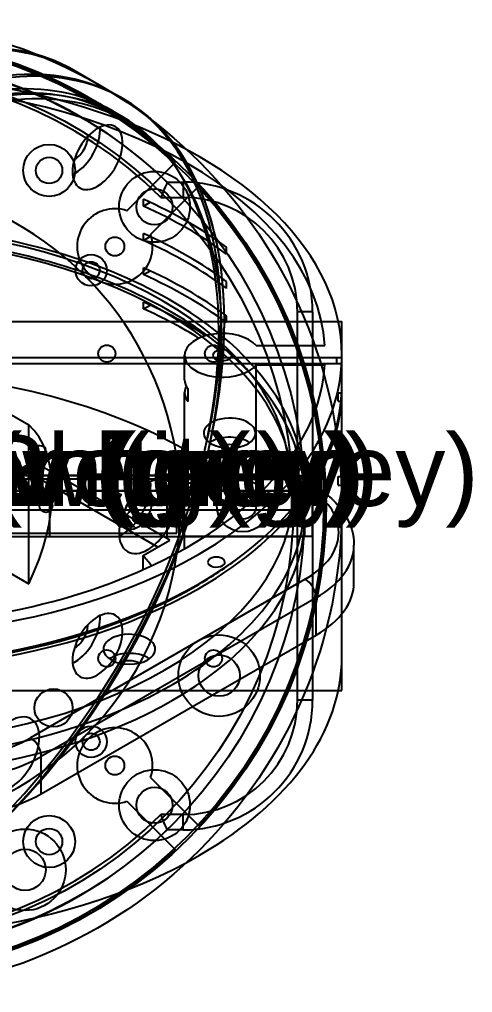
# Model space of a CAD drawing. Header units: millimetres. Extents: x 179.7 to 240.1, y 124.7 to 172.2.
# Drawn here: x 218.01 to 240.13, y 124.75 to 172.25 of the extents above; entities that cross this region are included whole.
import ezdxf
from ezdxf.enums import TextEntityAlignment as Align

# ---------------------------------------------------------------- set-up
doc = ezdxf.new("R2010")
doc.units = ezdxf.units.MM
for name, color, linetype in [('A_08_Housings_Az_Drum', 7, 'CONTINUOUS'), ('A_08_Housings_El_Axis_Cap_L', 7, 'CONTINUOUS'), ('A_08_Housings_El_Axis_Cap_R', 7, 'CONTINUOUS'), ('A_08_Housings_El_Servo_Cover', 7, 'CONTINUOUS'), ('A_08_Housings_Yoke_Access_Cover', 7, 'CONTINUOUS'), ('A_08_Housings_Yoke_Plate', 7, 'CONTINUOUS'), ('V_08_Housings_Az_Drum_0', 7, 'CONTINUOUS'), ('V_08_Housings_Az_Drum_1', 7, 'CONTINUOUS'), ('V_08_Housings_Az_Drum_2', 7, 'CONTINUOUS'), ('V_08_Housings_Az_Drum_3', 7, 'CONTINUOUS'), ('V_08_Housings_El_Axis_Cap_L_2', 7, 'CONTINUOUS'), ('V_08_Housings_El_Axis_Cap_L_3', 7, 'CONTINUOUS'), ('V_08_Housings_El_Axis_Cap_R_2', 7, 'CONTINUOUS'), ('V_08_Housings_El_Axis_Cap_R_3', 7, 'CONTINUOUS'), ('V_08_Housings_El_Servo_Cover_2', 7, 'CONTINUOUS'), ('V_08_Housings_El_Servo_Cover_3', 7, 'CONTINUOUS'), ('V_08_Housings_Yoke_Access_Cover_0', 7, 'CONTINUOUS'), ('V_08_Housings_Yoke_Access_Cover_1', 7, 'CONTINUOUS'), ('V_08_Housings_Yoke_Access_Cover_2', 7, 'CONTINUOUS'), ('V_08_Housings_Yoke_Access_Cover_3', 7, 'CONTINUOUS'), ('V_08_Housings_Yoke_Plate_0', 7, 'CONTINUOUS'), ('V_08_Housings_Yoke_Plate_1', 7, 'CONTINUOUS'), ('V_08_Housings_Yoke_Plate_2', 7, 'CONTINUOUS'), ('V_08_Housings_Yoke_Plate_3', 7, 'CONTINUOUS')]:
    doc.layers.add(name, color=color, linetype=linetype)
doc.styles.get("Standard").update_dxf_attribs({"font": 'arial.ttf'})

msp = doc.modelspace()

# ---------------------------------------------------------------- linework, layer by layer
at = {"layer": 'V_08_Housings_Az_Drum_0'}
for p, q in [((233.75, 155.748), (233.75, 157.509)), ((233.504, 155.461), (233.504, 155.748)), ((233.75, 139.491), (233.75, 155.461))]:
    msp.add_line(p, q, dxfattribs=at)
for points in [[(186.25, 157.509), (186.845, 157.509), (188.602, 157.509), (191.432, 157.509), (195.192, 157.509), (199.695, 157.509), (204.715, 157.509), (210, 157.509), (215.285, 157.509), (220.305, 157.509), (224.808, 157.509), (228.568, 157.509), (231.398, 157.509), (233.155, 157.509), (233.75, 157.509)], [(186.25, 155.748), (186.845, 155.748), (188.602, 155.748), (191.432, 155.748), (195.192, 155.748), (199.695, 155.748), (204.715, 155.748), (210, 155.748), (215.285, 155.748), (220.305, 155.748), (224.808, 155.748), (228.568, 155.748), (231.398, 155.748), (233.155, 155.748), (233.75, 155.748)], [(186.25, 155.461), (186.845, 155.461), (188.602, 155.461), (191.432, 155.461), (195.192, 155.461), (199.695, 155.461), (204.715, 155.461), (210, 155.461), (215.285, 155.461), (220.305, 155.461), (224.808, 155.461), (228.568, 155.461), (231.398, 155.461), (233.155, 155.461), (233.75, 155.461)], [(186.25, 139.491), (186.845, 139.491), (188.602, 139.491), (191.432, 139.491), (195.192, 139.491), (199.695, 139.491), (204.715, 139.491), (210, 139.491), (215.285, 139.491), (220.305, 139.491), (224.808, 139.491), (228.568, 139.491), (231.398, 139.491), (233.155, 139.491), (233.75, 139.491)]]:
    msp.add_open_spline(points, degree=1, dxfattribs=at)
at = {"layer": 'V_08_Housings_Az_Drum_1'}
for p, q in [((223.256, 162.914), (225.625, 165.283)), ((224.414, 161.756), (226.783, 164.125)), ((224.414, 135.244), (226.783, 132.875)), ((223.256, 134.086), (225.625, 131.717))]:
    msp.add_line(p, q, dxfattribs=at)
for centre, radius in [((210, 148.5), 23.75), ((222.668, 161.168), 0.461), ((222.668, 135.832), 0.461)]:
    msp.add_circle(centre, radius, dxfattribs=at)
for centre, radius, start, end in [((210, 148.5), 22.931, 47.0467, 132.9533), ((210, 148.5), 22.931, 0, 42.9533), ((210, 148.5), 15.867, 0, 72.736), ((222.668, 161.168), 1.843, 71.3878, 0), ((222.668, 161.168), 1.843, 0, 18.6122), ((210, 148.5), 15.867, -80.3434, 0), ((210, 148.5), 22.931, -42.9533, 0), ((222.668, 135.832), 1.843, 0, -71.3878), ((222.668, 135.832), 1.843, -18.6122, 0), ((210, 148.5), 22.931, -132.9533, -47.0467)]:
    msp.add_arc(centre, radius, start, end, dxfattribs=at)
at = {"layer": 'V_08_Housings_Az_Drum_2'}
for p, q in [((233.75, 155.748), (233.75, 157.509)), ((233.504, 155.461), (233.504, 155.748)), ((233.75, 154.028), (233.75, 155.461)), ((233.576, 153.619), (233.576, 154.028)), ((233.75, 151.981), (233.75, 153.619)), ((233.576, 151.571), (233.576, 151.981)), ((233.75, 149.933), (233.75, 151.571)), ((233.576, 149.524), (233.576, 149.933)), ((233.75, 147.886), (233.75, 149.524)), ((233.576, 147.476), (233.576, 147.886)), ((233.75, 139.491), (233.75, 147.476))]:
    msp.add_line(p, q, dxfattribs=at)
for points, degree in [([(210, 157.509), (212.659, 157.509), (215.285, 157.509), (217.844, 157.509), (220.305, 157.509), (222.636, 157.509), (224.808, 157.509), (226.794, 157.509), (228.568, 157.509), (230.11, 157.509), (231.398, 157.509), (232.417, 157.509), (233.155, 157.509), (233.601, 157.509), (233.75, 157.509)], 1), ([(210, 155.748), (212.659, 155.748), (215.285, 155.748), (217.844, 155.748), (220.305, 155.748), (222.636, 155.748), (224.808, 155.748), (226.794, 155.748), (228.568, 155.748), (230.11, 155.748), (231.398, 155.748), (232.417, 155.748), (233.155, 155.748), (233.601, 155.748), (233.75, 155.748)], 1), ([(210, 155.461), (212.659, 155.461), (215.285, 155.461), (217.844, 155.461), (220.305, 155.461), (222.636, 155.461), (224.808, 155.461), (226.794, 155.461), (228.568, 155.461), (230.11, 155.461), (231.398, 155.461), (232.417, 155.461), (233.155, 155.461), (233.601, 155.461), (233.75, 155.461)], 1), ([(233.576, 154.028), (233.75, 154.028), (233.75, 154.028)], 2), ([(233.576, 153.619), (233.75, 153.619), (233.75, 153.619)], 2), ([(233.576, 151.981), (233.75, 151.981), (233.75, 151.981)], 2), ([(233.576, 151.571), (233.75, 151.571), (233.75, 151.571)], 2), ([(233.576, 149.933), (233.75, 149.933), (233.75, 149.933)], 2), ([(233.576, 149.524), (233.75, 149.524), (233.75, 149.524)], 2), ([(233.576, 147.886), (233.75, 147.886), (233.75, 147.886)], 2), ([(233.576, 147.476), (233.75, 147.476), (233.75, 147.476)], 2), ([(210, 139.491), (212.659, 139.491), (215.285, 139.491), (217.844, 139.491), (220.305, 139.491), (222.636, 139.491), (224.808, 139.491), (226.794, 139.491), (228.568, 139.491), (230.11, 139.491), (231.398, 139.491), (232.417, 139.491), (233.155, 139.491), (233.601, 139.491), (233.75, 139.491)], 1)]:
    msp.add_open_spline(points, degree=degree, dxfattribs=at)
at = {"layer": 'V_08_Housings_Az_Drum_3'}
for p, q in [((224.061, 163.138), (224.061, 163.472)), ((224.061, 163.138), (224.384, 163.324)), ((224.061, 161.466), (224.061, 161.8)), ((224.061, 161.466), (224.384, 161.653)), ((228.114, 160.797), (228.114, 161.132)), ((224.061, 159.794), (224.061, 160.129)), ((224.061, 159.794), (224.384, 159.981)), ((228.114, 159.125), (228.114, 159.46)), ((224.061, 158.122), (224.061, 158.457)), ((224.061, 158.122), (224.384, 158.309)), ((228.114, 157.454), (228.114, 157.788)), ((229.566, 156.328), (232.916, 156.328)), ((226.072, 154.66), (226.072, 155.856)), ((233.75, 154.418), (233.75, 155.856)), ((229.566, 155.383), (232.916, 155.383)), ((229.566, 148.951), (229.566, 155.383)), ((226.072, 146.412), (226.072, 154.042)), ((226.24, 153.598), (226.24, 154.217)), ((233.75, 141.144), (233.75, 154.184)), ((217.385, 149.922), (218.686, 150.673)), ((225.346, 146.828), (218.686, 150.673)), ((218.686, 150.005), (218.686, 150.673)), ((217.385, 149.253), (218.686, 150.005)), ((224.767, 146.494), (218.686, 150.005)), ((224.044, 146.077), (225.346, 146.828)), ((224.044, 145.408), (224.044, 146.077))]:
    msp.add_line(p, q, dxfattribs=at)
for centre, major_axis, start_param, end_param in [((210, 155.856), (23.75, 0), 0, 3.141593), ((210, 155.856), (22.931, 0), 0.035722, 1.535074), ((210, 153.014), (22.931, 0), 0.66007, 0.910726), ((210, 152.679), (22.931, 0), 0.66007, 0.910726), ((210, 151.342), (22.931, 0), 0.66007, 0.910726), ((210, 151.008), (22.931, 0), 0.66007, 0.910726), ((210, 149.67), (22.931, 0), 0.66007, 0.910726), ((210, 149.336), (22.931, 0), 0.66007, 0.910726), ((210, 147.998), (22.931, 0), 0.72851, 0.910726), ((210, 147.664), (22.931, 0), 0.750263, 0.910726), ((227.915, 155.856), (1.843, 0), 0.460554, 3.141593), ((210, 155.856), (23.75, 0), 3.141593, 5.497787), ((227.915, 155.856), (1.843, 0), 3.141593, 5.497787), ((210, 155.856), (23.75, 0), 5.497787, 0), ((227.915, 155.856), (-0.461, 0), -0.785398, 0), ((227.915, 155.856), (-0.461, 0), 0, -3.141593), ((227.915, 155.856), (-0.461, 0), -3.141593, -0.785398), ((210, 155.856), (22.931, 0), 5.497787, 6.247463), ((227.915, 155.856), (1.843, 0), 5.497787, 5.822631), ((210, 141.813), (22.931, 0), 0.794148, 1.490352), ((210, 154.418), (23.75, 0), 3.141593, 5.497787), ((227.915, 154.66), (1.843, 0), 3.141593, 3.571368), ((210, 154.418), (23.75, 0), 5.497787, 0), ((210, 154.184), (23.75, 0), 3.141593, 5.497787), ((227.915, 154.042), (1.843, 0), 2.846635, 3.141593), ((227.915, 154.042), (1.843, 0), 3.141593, 3.571368), ((210, 154.184), (23.75, 0), 5.497787, 0), ((210, 154.184), (23.75, 0), 0, 0.008534), ((210, 155.856), (22.931, 0), 4.748111, 5.497787), ((210, 154.184), (23.504, 0), 3.785889, 5.497787), ((210, 141.813), (15.867, 0), 0.423937, 0.484085), ((210, 154.184), (23.504, 0), 5.497787, 5.638889), ((210, 141.144), (15.867, 0), 0.482491, 0.484085), ((210, 141.144), (23.75, 0), 3.141593, 5.497787), ((210, 141.144), (23.75, 0), 5.497787, 0)]:
    msp.add_ellipse(centre, major_axis=major_axis, ratio=0.57735, start_param=start_param, end_param=end_param, dxfattribs=at)
at = {"layer": 'V_08_Housings_El_Axis_Cap_L_2'}
for centre, radius in [((210, 148.5), 23.75), ((227.758, 140.219), 1.009), ((218.281, 130.742), 1.009)]:
    msp.add_circle(centre, radius, dxfattribs=at)
at = {"layer": 'V_08_Housings_El_Axis_Cap_L_3'}
for p, q in [((220.657, 169.771), (223.093, 168.365)), ((217.514, 153.008), (218.46, 152.461)), ((218.46, 144.708), (218.46, 152.461)), ((217.116, 145.484), (218.46, 144.708))]:
    msp.add_line(p, q, dxfattribs=at)
for centre, major_axis, start_param, end_param in [((208.782, 149.203), (-11.875, -20.568), 3.141593, 3.926991), ((211.218, 147.797), (-11.875, -20.568), 3.141593, 3.926991), ((211.218, 147.797), (-11.875, -20.568), 0, 3.141593), ((214.156, 146.1), (-3.859, -6.685), 1.693702, 3.018687), ((223.774, 148.286), (-0.505, -0.874), 0, 3.141593), ((223.774, 148.286), (-0.505, -0.874), 3.141593, 3.926991), ((223.774, 148.286), (-0.505, -0.874), 3.926991, 0)]:
    msp.add_ellipse(centre, major_axis=major_axis, ratio=0.57735, start_param=start_param, end_param=end_param, dxfattribs=at)
at = {"layer": 'V_08_Housings_El_Axis_Cap_R_2'}
for centre, radius in [((210, 148.5), 23.75), ((210, 148.5), 22.859), ((227.758, 140.219), 1.989), ((227.758, 140.219), 1.009), ((218.281, 130.742), 1.989), ((218.281, 130.742), 1.009)]:
    msp.add_circle(centre, radius, dxfattribs=at)
at = {"layer": 'V_08_Housings_El_Axis_Cap_R_3'}
for p, q in [((220.657, 169.771), (223.093, 168.365)), ((222.647, 167.594), (223.151, 167.303))]:
    msp.add_line(p, q, dxfattribs=at)
for centre, major_axis, start_param, end_param in [((208.782, 149.203), (-11.875, -20.568), 3.141593, 3.926991), ((211.218, 147.797), (-11.875, -20.568), 3.141593, 3.926991), ((211.218, 147.797), (-11.43, -19.797), 3.141593, 3.926991), ((211.721, 147.506), (-11.43, -19.797), 3.141593, 3.926991), ((211.218, 147.797), (-11.875, -20.568), 2.047475, 3.141593), ((211.721, 147.506), (-11.43, -19.797), 0, 3.141593), ((224.278, 147.995), (0.995, 1.723), 0, -3.141593), ((223.014, 148.724), (0.995, 1.723), -2.356194, -0.68845), ((224.278, 147.995), (0.995, 1.723), -2.356194, 0), ((223.014, 148.724), (0.505, 0.874), -2.356194, -0.742688), ((223.014, 148.724), (0.505, 0.874), -2.398905, -2.356194), ((223.014, 148.724), (0.995, 1.723), -2.453143, -2.356194), ((224.278, 147.995), (0.995, 1.723), -3.141593, -2.356194), ((217.577, 136.387), (0.995, 1.723), 0, -3.141593), ((217.577, 136.387), (0.995, 1.723), -2.356194, 0)]:
    msp.add_ellipse(centre, major_axis=major_axis, ratio=0.57735, start_param=start_param, end_param=end_param, dxfattribs=at)
at = {"layer": 'V_08_Housings_El_Servo_Cover_2'}
for centre, radius in [((210, 148.5), 23.75), ((210, 148.5), 22.976), ((224.603, 163.103), 1.73), ((224.603, 163.103), 0.878), ((224.603, 133.897), 1.73), ((224.603, 133.897), 0.878)]:
    msp.add_circle(centre, radius, dxfattribs=at)
at = {"layer": 'V_08_Housings_El_Servo_Cover_3'}
for p, q in [((220.816, 169.679), (222.934, 168.457)), ((222.547, 167.786), (222.985, 167.533))]:
    msp.add_line(p, q, dxfattribs=at)
for centre, major_axis, start_param, end_param in [((208.941, 149.111), (-11.875, -20.568), 3.141593, 3.926991), ((211.059, 147.889), (-11.875, -20.568), 3.141593, 3.926991), ((211.059, 147.889), (-11.488, -19.897), 3.141593, 3.926991), ((211.497, 147.636), (-11.488, -19.897), 3.141593, 3.926991), ((211.059, 147.889), (-11.875, -20.568), 2.048792, 3.141593), ((211.497, 147.636), (-11.488, -19.897), 0, 3.141593), ((221.823, 165.521), (0.865, 1.498), 0, -3.141593), ((220.724, 166.156), (0.865, 1.498), -2.356194, -0.68845), ((221.823, 165.521), (0.865, 1.498), -2.356194, 0), ((220.724, 166.156), (0.439, 0.76), -2.356194, -0.742688), ((220.724, 166.156), (0.439, 0.76), -2.398905, -2.356194), ((220.724, 166.156), (0.865, 1.498), -2.453143, -2.356194), ((221.823, 165.521), (0.865, 1.498), -3.141593, -2.356194), ((221.823, 141.674), (0.865, 1.498), 0, -3.141593), ((220.724, 142.308), (0.865, 1.498), -2.356194, -0.68845), ((221.823, 141.674), (0.865, 1.498), -2.356194, 0), ((220.724, 142.308), (0.439, 0.76), -2.356194, -0.742688), ((220.724, 142.308), (0.439, 0.76), -2.398905, -2.356194), ((220.724, 142.308), (0.865, 1.498), -2.453143, -2.356194), ((221.823, 141.674), (0.865, 1.498), -3.141593, -2.356194)]:
    msp.add_ellipse(centre, major_axis=major_axis, ratio=0.57735, start_param=start_param, end_param=end_param, dxfattribs=at)
at = {"layer": 'V_08_Housings_Yoke_Access_Cover_0'}
for p, q in [((231.942, 148.311), (231.942, 149.257)), ((225.7, 147.176), (225.7, 148.311))]:
    msp.add_line(p, q, dxfattribs=at)
msp.add_arc((231.375, 149.257), 0.567, 0, 90, dxfattribs=at)
for points in [[(188.625, 149.824), (189.161, 149.824), (190.742, 149.824), (193.289, 149.824), (196.673, 149.824), (200.726, 149.824), (205.244, 149.824), (210, 149.824), (214.756, 149.824), (219.274, 149.824), (223.327, 149.824), (226.711, 149.824), (229.258, 149.824), (230.839, 149.824), (231.375, 149.824)], [(188.058, 149.257), (188.608, 149.257), (190.231, 149.257), (192.845, 149.257), (196.319, 149.257), (200.48, 149.257), (205.117, 149.257), (210, 149.257), (214.883, 149.257), (219.52, 149.257), (223.681, 149.257), (227.155, 149.257), (229.769, 149.257), (231.392, 149.257), (231.942, 149.257)], [(188.058, 148.311), (188.608, 148.311), (190.231, 148.311), (192.845, 148.311), (196.319, 148.311), (200.48, 148.311), (205.117, 148.311), (210, 148.311), (214.883, 148.311), (219.52, 148.311), (223.681, 148.311), (227.155, 148.311), (229.769, 148.311), (231.392, 148.311), (231.942, 148.311)], [(194.3, 147.176), (194.694, 147.176), (195.855, 147.176), (197.725, 147.176), (200.211, 147.176), (203.188, 147.176), (206.506, 147.176), (210, 147.176), (213.494, 147.176), (216.812, 147.176), (219.789, 147.176), (222.275, 147.176), (224.145, 147.176), (225.306, 147.176), (225.7, 147.176)]]:
    msp.add_open_spline(points, degree=1, dxfattribs=at)
at = {"layer": 'V_08_Housings_Yoke_Access_Cover_1'}
for centre, radius in [((210, 148.5), 21.942), ((210, 148.5), 21.942), ((210, 148.5), 21.375), ((219.458, 164.881), 1.267), ((219.458, 164.881), 0.643), ((228.916, 148.5), 1.267), ((228.916, 148.5), 0.643), ((219.458, 132.119), 1.267), ((219.458, 132.119), 0.643)]:
    msp.add_circle(centre, radius, dxfattribs=at)
at = {"layer": 'V_08_Housings_Yoke_Access_Cover_2'}
for p, q in [((231.942, 148.311), (231.942, 149.257)), ((225.7, 147.176), (225.7, 148.311))]:
    msp.add_line(p, q, dxfattribs=at)
for points in [[(210, 149.824), (212.393, 149.824), (214.756, 149.824), (217.06, 149.824), (219.274, 149.824), (221.372, 149.824), (223.327, 149.824), (225.114, 149.824), (226.711, 149.824), (228.098, 149.824), (229.258, 149.824), (230.175, 149.824), (230.839, 149.824), (231.24, 149.824), (231.375, 149.824)], [(227.649, 149.824), (227.617, 149.824), (227.523, 149.824), (227.372, 149.824), (227.172, 149.824), (226.931, 149.824), (226.663, 149.824), (226.381, 149.824), (226.099, 149.824), (225.832, 149.824), (225.591, 149.824), (225.391, 149.824), (225.24, 149.824), (225.146, 149.824), (225.114, 149.824)], [(210, 149.257), (212.457, 149.257), (214.883, 149.257), (217.247, 149.257), (219.52, 149.257), (221.674, 149.257), (223.681, 149.257), (225.515, 149.257), (227.155, 149.257), (228.579, 149.257), (229.769, 149.257), (230.711, 149.257), (231.392, 149.257), (231.804, 149.257), (231.942, 149.257)], [(210, 148.311), (212.457, 148.311), (214.883, 148.311), (217.247, 148.311), (219.52, 148.311), (221.674, 148.311), (223.681, 148.311), (225.515, 148.311), (227.155, 148.311), (228.579, 148.311), (229.769, 148.311), (230.711, 148.311), (231.392, 148.311), (231.804, 148.311), (231.942, 148.311)], [(210, 147.176), (211.758, 147.176), (213.494, 147.176), (215.185, 147.176), (216.812, 147.176), (218.353, 147.176), (219.789, 147.176), (221.102, 147.176), (222.275, 147.176), (223.294, 147.176), (224.145, 147.176), (224.819, 147.176), (225.306, 147.176), (225.601, 147.176), (225.7, 147.176)]]:
    msp.add_open_spline(points, degree=1, dxfattribs=at)
msp.add_open_spline([(231.942, 149.257), (231.942, 149.36), (231.915, 149.456), (231.863, 149.545), (231.764, 149.716), (231.572, 149.826), (231.375, 149.824)], degree=3, knots=[0, 0, 0, 0, 0.5, 0.5, 0.5, 1, 1, 1, 1], dxfattribs=at)
at = {"layer": 'V_08_Housings_Yoke_Access_Cover_3'}
msp.add_line((231.942, 147.994), (231.942, 148.766), dxfattribs=at)
for centre, major_axis, start_param, end_param in [((210, 149.23), (21.375, 0), 0, 6.28318), ((228.271, 152.056), (-1.267, 0), -0.785398, 0), ((228.271, 152.056), (-1.267, 0), -3.141593, -0.785398), ((228.271, 152.056), (-1.267, 0), 0, -3.141593), ((228.271, 151.126), (-1.267, 0), -0.785398, -0.68845), ((228.271, 151.126), (-1.267, 0), -2.453143, -0.785398), ((228.271, 151.126), (-0.643, 0), -0.785398, -0.742688), ((228.271, 151.126), (-0.643, 0), -2.398905, -0.785398), ((210, 148.766), (21.942, 0), 3.141593, 5.497787), ((210, 148.766), (21.942, 0), 5.497787, 0), ((210, 147.994), (21.942, 0), 3.141593, 5.497787), ((210, 147.994), (21.942, 0), 5.497787, 0), ((223.375, 141.507), (-1.267, 0), -3.141593, -0.785398), ((223.375, 141.507), (-1.267, 0), -0.785398, 0), ((223.375, 141.507), (-1.267, 0), 0, -3.141593), ((223.375, 140.577), (-1.267, 0), -0.785398, -0.68845), ((223.375, 140.577), (-1.267, 0), -2.453143, -0.785398), ((223.375, 140.577), (-0.643, 0), -0.785398, -0.742688), ((223.375, 140.577), (-0.643, 0), -2.398905, -0.785398)]:
    msp.add_ellipse(centre, major_axis=major_axis, ratio=0.57735, start_param=start_param, end_param=end_param, dxfattribs=at)
msp.add_open_spline([(231.942, 148.766), (231.947, 150.946), (231, 153.105), (229.265, 154.971), (227.261, 157.142), (224.194, 158.933), (220.534, 160.1), (216.903, 161.267), (212.697, 161.809), (208.563, 161.647), (205.815, 161.542), (203.103, 161.132), (200.615, 160.443), (198.126, 159.755), (195.861, 158.79), (193.978, 157.608), (191.714, 156.191), (189.999, 154.461), (189.019, 152.566), (188.385, 151.345), (188.057, 150.057), (188.058, 148.766)], degree=3, knots=[0, 0, 0, 0, 0.222788, 0.222788, 0.222788, 0.481143, 0.481143, 0.481143, 0.737957, 0.737957, 0.737957, 0.803882, 0.803882, 0.803882, 0.869806, 0.869806, 0.869806, 0.948975, 0.948975, 0.948975, 1, 1, 1, 1], dxfattribs=at)
at = {"layer": 'V_08_Housings_Yoke_Plate_0'}
for p, q in [((225.995, 149.988), (224.919, 149.988)), ((225.222, 147.012), (225.222, 149.244)), ((225.995, 149.244), (225.222, 149.244)), ((225.995, 147.012), (225.995, 149.244)), ((232.318, 147.012), (232.318, 149.244)), ((225.222, 147.012), (225.995, 147.012))]:
    msp.add_line(p, q, dxfattribs=at)
msp.add_arc((231.574, 149.244), 0.744, 0, 90, dxfattribs=at)
for points, degree in [([(195.081, 149.988), (196.85, 149.988), (198.782, 149.988), (200.854, 149.988), (203.039, 149.988), (205.311, 149.988), (207.641, 149.988), (210, 149.988), (212.359, 149.988), (214.689, 149.988), (216.961, 149.988), (219.146, 149.988), (221.218, 149.988), (223.15, 149.988), (224.919, 149.988)], 1), ([(225.147, 149.736), (225.092, 149.887), (225.018, 149.948)], 2), ([(194.778, 149.244), (196.596, 149.244), (198.576, 149.244), (200.692, 149.244), (202.92, 149.244), (205.232, 149.244), (207.602, 149.244), (210, 149.244), (212.398, 149.244), (214.768, 149.244), (217.08, 149.244), (219.308, 149.244), (221.424, 149.244), (223.404, 149.244), (225.222, 149.244)], 1), ([(232.318, 149.244), (232.278, 149.244), (232.159, 149.244), (231.963, 149.244), (231.692, 149.244), (231.349, 149.244), (230.938, 149.244), (230.466, 149.244), (229.937, 149.244), (229.359, 149.244), (228.738, 149.244), (228.083, 149.244), (227.402, 149.244), (226.703, 149.244), (225.995, 149.244)], 1), ([(194.778, 147.012), (196.596, 147.012), (198.576, 147.012), (200.692, 147.012), (202.92, 147.012), (205.232, 147.012), (207.602, 147.012), (210, 147.012), (212.398, 147.012), (214.768, 147.012), (217.08, 147.012), (219.308, 147.012), (221.424, 147.012), (223.404, 147.012), (225.222, 147.012)], 1), ([(232.318, 147.012), (232.278, 147.012), (232.159, 147.012), (231.963, 147.012), (231.692, 147.012), (231.349, 147.012), (230.938, 147.012), (230.466, 147.012), (229.937, 147.012), (229.359, 147.012), (228.738, 147.012), (228.083, 147.012), (227.402, 147.012), (226.703, 147.012), (225.995, 147.012)], 1)]:
    msp.add_open_spline(points, degree=degree, dxfattribs=at)
for points, degree, knots in [([(225.222, 149.244), (225.223, 149.427), (225.194, 149.606), (225.148, 149.734), (225.089, 149.901), (225.004, 149.988), (224.919, 149.988)], 3, [0, 0, 0, 0, 0.437012, 0.437012, 0.437012, 1, 1, 1, 1]), ([(231.574, 149.988), (231.557, 149.988), (231.539, 149.988), (231.487, 149.988), (231.434, 149.988), (231.348, 149.988), (231.261, 149.988), (231.141, 149.988), (231.022, 149.988), (230.87, 149.988), (230.719, 149.988), (230.538, 149.988), (230.357, 149.988), (230.148, 149.988), (229.94, 149.988), (229.707, 149.988), (229.473, 149.988), (229.218, 149.988), (228.963, 149.988), (228.689, 149.988), (228.415, 149.988), (228.126, 149.988), (227.837, 149.988), (227.537, 149.988), (227.236, 149.988), (226.621, 149.988), (225.995, 149.988)], 2, [0, 0, 0, 0.1122, 0.1122, 0.224399, 0.224399, 0.336599, 0.336599, 0.448799, 0.448799, 0.560999, 0.560999, 0.673198, 0.673198, 0.785398, 0.785398, 0.897598, 0.897598, 1.009798, 1.009798, 1.121997, 1.121997, 1.234197, 1.234197, 1.346397, 1.346397, 1.570796, 1.570796, 1.570796]), ([(225.995, 149.244), (225.995, 149.439), (225.995, 149.631), (225.995, 149.77), (225.995, 149.789), (225.995, 149.807), (225.995, 149.826), (225.995, 149.859), (225.995, 149.889), (225.995, 149.914), (225.995, 149.925), (225.995, 149.935), (225.995, 149.946), (225.995, 149.954), (225.995, 149.962), (225.995, 149.969), (225.995, 149.974), (225.995, 149.979), (225.995, 149.983), (225.995, 149.985), (225.995, 149.986), (225.995, 149.988)], 3, [0, 0, 0, 0, 0.785398, 0.785398, 0.785398, 0.897598, 0.897598, 0.897598, 1.121997, 1.121997, 1.121997, 1.234197, 1.234197, 1.234197, 1.346397, 1.346397, 1.346397, 1.458597, 1.458597, 1.458597, 1.570796, 1.570796, 1.570796, 1.570796])]:
    msp.add_open_spline(points, degree=degree, knots=knots, dxfattribs=at)
at = {"layer": 'V_08_Housings_Yoke_Plate_1'}
for p, q in [((225.222, 164.309), (225.995, 164.309)), ((224.919, 163.565), (225.995, 163.565)), ((231.574, 157.985), (231.574, 139.015)), ((232.318, 157.985), (232.318, 139.015)), ((225.995, 133.435), (224.919, 133.435)), ((225.995, 132.691), (225.222, 132.691))]:
    msp.add_line(p, q, dxfattribs=at)
for centre, radius in [((221.507, 160.007), 0.763), ((221.507, 160.007), 0.418), ((222.275, 155.939), 0.418), ((227.482, 155.939), 0.418), ((219.299, 148.5), 0.316), ((222.275, 141.061), 0.418), ((227.482, 141.061), 0.418), ((219.671, 138.643), 0.93), ((221.507, 136.993), 0.763), ((221.507, 136.993), 0.418)]:
    msp.add_circle(centre, radius, dxfattribs=at)
for centre, radius, start, end in [((210, 148.5), 21.946, 46.0825, 133.9175), ((210, 148.5), 21.946, 46.0825, 133.9175), ((210, 148.5), 21.202, 45.2778, 134.7222), ((225.995, 157.985), 6.323, 0, 90), ((225.995, 157.985), 6.323, 0, 90), ((225.995, 157.985), 5.58, 0, 90), ((225.995, 139.015), 6.323, -90, 0), ((225.995, 139.015), 5.58, -90, 0), ((225.995, 139.015), 6.323, -90, 0), ((210, 148.5), 21.202, -134.7222, -45.2778), ((210, 148.5), 21.946, -133.9175, -46.0825), ((210, 148.5), 21.946, -133.9175, -46.0825)]:
    msp.add_arc(centre, radius, start, end, dxfattribs=at)
for points in [[(225.222, 164.309), (225.224, 164.312), (225.068, 163.927), (224.919, 163.565)], [(225.222, 132.691), (225.224, 132.688), (225.068, 133.073), (224.919, 133.435)]]:
    msp.add_open_spline(points, degree=3, dxfattribs=at)
for points in [[(225.995, 164.309), (225.995, 164.307), (225.995, 164.305), (225.995, 164.304), (225.995, 164.299), (225.995, 164.295), (225.995, 164.29), (225.995, 164.282), (225.995, 164.275), (225.995, 164.267), (225.995, 164.256), (225.995, 164.246), (225.995, 164.235), (225.995, 164.221), (225.995, 164.208), (225.995, 164.195), (225.995, 164.164), (225.995, 164.129), (225.995, 164.091), (225.995, 163.952), (225.995, 163.76), (225.995, 163.565)], [(232.318, 157.985), (232.316, 157.985), (232.315, 157.985), (232.313, 157.985), (232.309, 157.985), (232.304, 157.985), (232.299, 157.985), (232.292, 157.985), (232.284, 157.985), (232.276, 157.985), (232.266, 157.985), (232.255, 157.985), (232.244, 157.985), (232.231, 157.985), (232.217, 157.985), (232.204, 157.985), (232.173, 157.985), (232.139, 157.985), (232.1, 157.985), (231.962, 157.985), (231.769, 157.985), (231.574, 157.985)], [(232.318, 139.015), (232.316, 139.015), (232.315, 139.015), (232.313, 139.015), (232.309, 139.015), (232.304, 139.015), (232.299, 139.015), (232.292, 139.015), (232.284, 139.015), (232.276, 139.015), (232.266, 139.015), (232.255, 139.015), (232.244, 139.015), (232.231, 139.015), (232.217, 139.015), (232.204, 139.015), (232.173, 139.015), (232.139, 139.015), (232.1, 139.015), (231.962, 139.015), (231.769, 139.015), (231.574, 139.015)], [(225.995, 132.691), (225.995, 132.693), (225.995, 132.695), (225.995, 132.696), (225.995, 132.701), (225.995, 132.705), (225.995, 132.71), (225.995, 132.718), (225.995, 132.725), (225.995, 132.733), (225.995, 132.744), (225.995, 132.754), (225.995, 132.765), (225.995, 132.779), (225.995, 132.792), (225.995, 132.805), (225.995, 132.836), (225.995, 132.871), (225.995, 132.909), (225.995, 133.048), (225.995, 133.24), (225.995, 133.435)]]:
    msp.add_open_spline(points, degree=3, knots=[0, 0, 0, 0, 0.1122, 0.1122, 0.1122, 0.224399, 0.224399, 0.224399, 0.336599, 0.336599, 0.336599, 0.448799, 0.448799, 0.448799, 0.560999, 0.560999, 0.560999, 0.785398, 0.785398, 0.785398, 1.570796, 1.570796, 1.570796, 1.570796], dxfattribs=at)
at = {"layer": 'V_08_Housings_Yoke_Plate_2'}
for p, q in [((219.485, 149.988), (200.515, 149.988)), ((219.485, 149.244), (200.515, 149.244)), ((219.485, 147.012), (219.485, 149.244)), ((225.809, 147.012), (225.809, 149.244)), ((231.946, 147.012), (231.946, 149.244)), ((200.515, 147.012), (219.485, 147.012))]:
    msp.add_line(p, q, dxfattribs=at)
msp.add_arc((225.065, 149.244), 0.744, 0, 90, dxfattribs=at)
for points, degree in [([(219.485, 149.988), (220.123, 149.988), (220.745, 149.988)], 2), ([(222.27, 149.988), (222.624, 149.988), (222.96, 149.988), (223.277, 149.988), (223.572, 149.988), (223.845, 149.988), (224.093, 149.988), (224.316, 149.988), (224.511, 149.988), (224.678, 149.988), (224.816, 149.988), (224.924, 149.988), (225.002, 149.988), (225.049, 149.988), (225.065, 149.988)], 1), ([(225.065, 149.988), (225.873, 149.988), (226.631, 149.988), (227.338, 149.988), (227.991, 149.988), (228.588, 149.988), (229.128, 149.988), (229.608, 149.988), (230.027, 149.988), (230.384, 149.988), (230.677, 149.988), (230.906, 149.988), (231.07, 149.988), (231.169, 149.988), (231.202, 149.988)], 1), ([(231.202, 149.988), (231.169, 149.988), (231.07, 149.988), (230.906, 149.988), (230.677, 149.988), (230.384, 149.988), (230.027, 149.988), (229.608, 149.988), (229.128, 149.988), (228.588, 149.988), (227.991, 149.988), (227.338, 149.988), (226.631, 149.988), (225.873, 149.988), (225.065, 149.988)], 1), ([(225.228, 149.97), (225.147, 149.988), (225.065, 149.988)], 2), ([(225.083, 149.988), (225.076, 149.988)], 1), ([(225.152, 149.983), (225.142, 149.984)], 1), ([(225.178, 149.979), (225.176, 149.979)], 1), ([(225.43, 149.892), (225.312, 149.958), (225.183, 149.978)], 2), ([(225.478, 149.863), (225.478, 149.863)], 1), ([(225.49, 149.855), (225.49, 149.855)], 1), ([(225.809, 149.244), (225.769, 149.244), (225.65, 149.244), (225.454, 149.244), (225.182, 149.244), (224.839, 149.244), (224.429, 149.244), (223.957, 149.244), (223.428, 149.244), (222.849, 149.244), (222.229, 149.244), (221.574, 149.244), (220.892, 149.244), (220.193, 149.244), (219.485, 149.244)], 1), ([(225.726, 149.585), (225.726, 149.585)], 1), ([(225.75, 149.533), (225.739, 149.558)], 1), ([(225.809, 149.244), (225.809, 149.326), (225.791, 149.406)], 2), ([(225.809, 149.244), (226.618, 149.244), (227.377, 149.244), (228.085, 149.244), (228.738, 149.244), (229.335, 149.244), (229.874, 149.244), (230.354, 149.244), (230.773, 149.244), (231.129, 149.244), (231.422, 149.244), (231.651, 149.244), (231.815, 149.244), (231.913, 149.244), (231.946, 149.244)], 1), ([(219.485, 147.012), (220.193, 147.012), (220.892, 147.012), (221.574, 147.012), (222.229, 147.012), (222.849, 147.012), (223.428, 147.012), (223.957, 147.012), (224.429, 147.012), (224.839, 147.012), (225.182, 147.012), (225.454, 147.012), (225.65, 147.012), (225.769, 147.012), (225.809, 147.012)], 1), ([(225.809, 147.012), (226.618, 147.012), (227.377, 147.012), (228.085, 147.012), (228.738, 147.012), (229.335, 147.012), (229.874, 147.012), (230.354, 147.012), (230.773, 147.012), (231.129, 147.012), (231.422, 147.012), (231.651, 147.012), (231.815, 147.012), (231.913, 147.012), (231.946, 147.012)], 1)]:
    msp.add_open_spline(points, degree=degree, dxfattribs=at)
for points, degree, knots in [([(225.065, 149.988), (225.047, 149.988), (225.03, 149.988), (224.977, 149.988), (224.925, 149.988), (224.838, 149.988), (224.752, 149.988), (224.632, 149.988), (224.512, 149.988), (224.361, 149.988), (224.209, 149.988), (224.028, 149.988), (223.847, 149.988), (223.639, 149.988), (223.43, 149.988), (223.197, 149.988), (222.964, 149.988), (222.709, 149.988), (222.454, 149.988), (222.18, 149.988), (221.906, 149.988), (221.617, 149.988), (221.328, 149.988), (221.027, 149.988), (220.727, 149.988), (220.112, 149.988), (219.485, 149.988)], 2, [0, 0, 0, 0.1122, 0.1122, 0.224399, 0.224399, 0.336599, 0.336599, 0.448799, 0.448799, 0.560999, 0.560999, 0.673198, 0.673198, 0.785398, 0.785398, 0.897598, 0.897598, 1.009798, 1.009798, 1.121997, 1.121997, 1.234197, 1.234197, 1.346397, 1.346397, 1.570796, 1.570796, 1.570796]), ([(219.485, 149.244), (219.485, 149.439), (219.485, 149.631), (219.485, 149.77), (219.485, 149.789), (219.485, 149.807), (219.485, 149.826), (219.485, 149.859), (219.485, 149.889), (219.485, 149.914), (219.485, 149.925), (219.485, 149.935), (219.485, 149.946), (219.485, 149.954), (219.485, 149.962), (219.485, 149.969), (219.485, 149.974), (219.485, 149.979), (219.485, 149.983), (219.485, 149.985), (219.485, 149.986), (219.485, 149.988)], 3, [0, 0, 0, 0, 0.785398, 0.785398, 0.785398, 0.897598, 0.897598, 0.897598, 1.121997, 1.121997, 1.121997, 1.234197, 1.234197, 1.234197, 1.346397, 1.346397, 1.346397, 1.458597, 1.458597, 1.458597, 1.570796, 1.570796, 1.570796, 1.570796]), ([(231.946, 149.244), (231.946, 149.382), (231.907, 149.52), (231.833, 149.638), (231.702, 149.853), (231.454, 149.99), (231.202, 149.988)], 3, [0, 0, 0, 0, 0.739582, 0.739582, 0.739582, 1, 1, 1, 1])]:
    msp.add_open_spline(points, degree=degree, knots=knots, dxfattribs=at)
at = {"layer": 'V_08_Housings_Yoke_Plate_3'}
for p, q in [((231.202, 149.921), (231.962, 149.482)), ((231.726, 149.87), (232.334, 149.519)), ((234.34, 144.774), (234.34, 146.596)), ((231.962, 144.926), (218.548, 137.181)), ((232.488, 144.015), (219.074, 136.27)), ((232.488, 142.193), (232.488, 144.015)), ((219.074, 134.448), (232.488, 142.193)), ((219.074, 134.448), (219.074, 136.27))]:
    msp.add_line(p, q, dxfattribs=at)
for centre, major_axis, start_param, end_param in [((210, 149.861), (21.202, 0), 0.004848, 1.565949), ((218.982, 151.251), (-0.316, 0), -0.785398, 0), ((218.982, 151.251), (-0.316, 0), 0, -3.141593), ((218.982, 151.251), (-0.316, 0), -3.141593, -0.785398), ((226.274, 149.861), (-0.763, 0), -0.785398, 0), ((226.274, 149.861), (-0.763, 0), -3.141593, -0.785398), ((226.274, 149.861), (-0.763, 0), 0, -3.141593), ((226.274, 149.176), (-0.763, 0), -2.250407, -0.891186), ((231.962, 148.874), (-0.372, -0.644), 3.141593, 3.926991), ((228.017, 147.204), (-5.58, 0), -3.926991, -2.356194), ((223.94, 147.887), (0.418, 0), 0, 3.141593), ((223.94, 147.887), (0.418, 0), 3.141593, 5.497787), ((223.94, 147.887), (0.418, 0), 5.497787, 0), ((228.017, 146.596), (-6.323, 0), -3.926991, -3.141593), ((227.622, 145.761), (0.418, 0), 0, 3.141593), ((227.622, 145.761), (0.418, 0), 3.141593, 5.497787), ((227.622, 145.761), (0.418, 0), 5.497787, 0), ((231.962, 144.319), (-0.372, 0.644), 3.926991, 5.497787), ((228.017, 144.774), (6.323, 0), 5.497787, 0), ((214.603, 139.459), (-5.58, 0), -5.497787, -3.926991), ((218.548, 136.574), (-0.372, 0.644), 3.926991, 5.497787), ((214.603, 138.852), (-6.323, 0), -5.497787, -3.926991), ((214.603, 137.03), (-6.323, 0), -5.497787, -3.926991)]:
    msp.add_ellipse(centre, major_axis=major_axis, ratio=0.57735, start_param=start_param, end_param=end_param, dxfattribs=at)
for points, knots in [([(231.93, 149.752), (231.857, 150.904), (231.526, 152.047), (230.958, 153.133), (229.962, 155.044), (228.234, 156.778), (225.963, 158.194), (224.292, 159.239), (222.326, 160.112), (220.172, 160.773), (217.132, 161.708), (213.714, 162.214), (210.282, 162.238)], [0.0117758, 0.0117758, 0.0117758, 0.0117758, 0.1798031, 0.1798031, 0.1798031, 0.4751523, 0.4751523, 0.4751523, 0.6927958, 0.6927958, 0.6927958, 1, 1, 1, 1]), ([(232.334, 149.519), (233.013, 149.127), (233.558, 148.634), (233.909, 148.064), (234.189, 147.61), (234.341, 147.105), (234.34, 146.596)], [0, 0, 0, 0, 0.5, 0.5, 0.5, 1, 1, 1, 1])]:
    msp.add_open_spline(points, degree=3, knots=knots, dxfattribs=at)
msp.add_open_spline([(231.726, 149.87), (231.583, 149.952), (231.391, 149.967), (231.202, 149.921)], degree=3, dxfattribs=at)

# ---------------------------------------------------------------- texts
at = {"layer": 'A_08_Housings_Az_Drum'}
msp.add_text('Az_Drum  (white)', height=3.5, dxfattribs=at).set_placement((210, 148.5), align=Align.CENTER)
at = {"layer": 'A_08_Housings_El_Axis_Cap_L'}
msp.add_text('El_Axis_Cap_L  (grey)', height=3.5, dxfattribs=at).set_placement((210, 148.5), align=Align.CENTER)
at = {"layer": 'A_08_Housings_El_Axis_Cap_R'}
msp.add_text('El_Axis_Cap_R  (grey)', height=3.5, dxfattribs=at).set_placement((210, 148.5), align=Align.CENTER)
at = {"layer": 'A_08_Housings_El_Servo_Cover'}
msp.add_text('El_Servo_Cover  (grey)', height=3.5, dxfattribs=at).set_placement((210, 148.5), align=Align.CENTER)
at = {"layer": 'A_08_Housings_Yoke_Access_Cover'}
msp.add_text('Yoke_Access_Cover  (grey)', height=3.5, dxfattribs=at).set_placement((210, 148.5), align=Align.CENTER)
at = {"layer": 'A_08_Housings_Yoke_Plate'}
msp.add_text('Yoke_Plate  (white)', height=3.5, dxfattribs=at).set_placement((210, 148.5), align=Align.CENTER)

doc.saveas('drawing.dxf')
